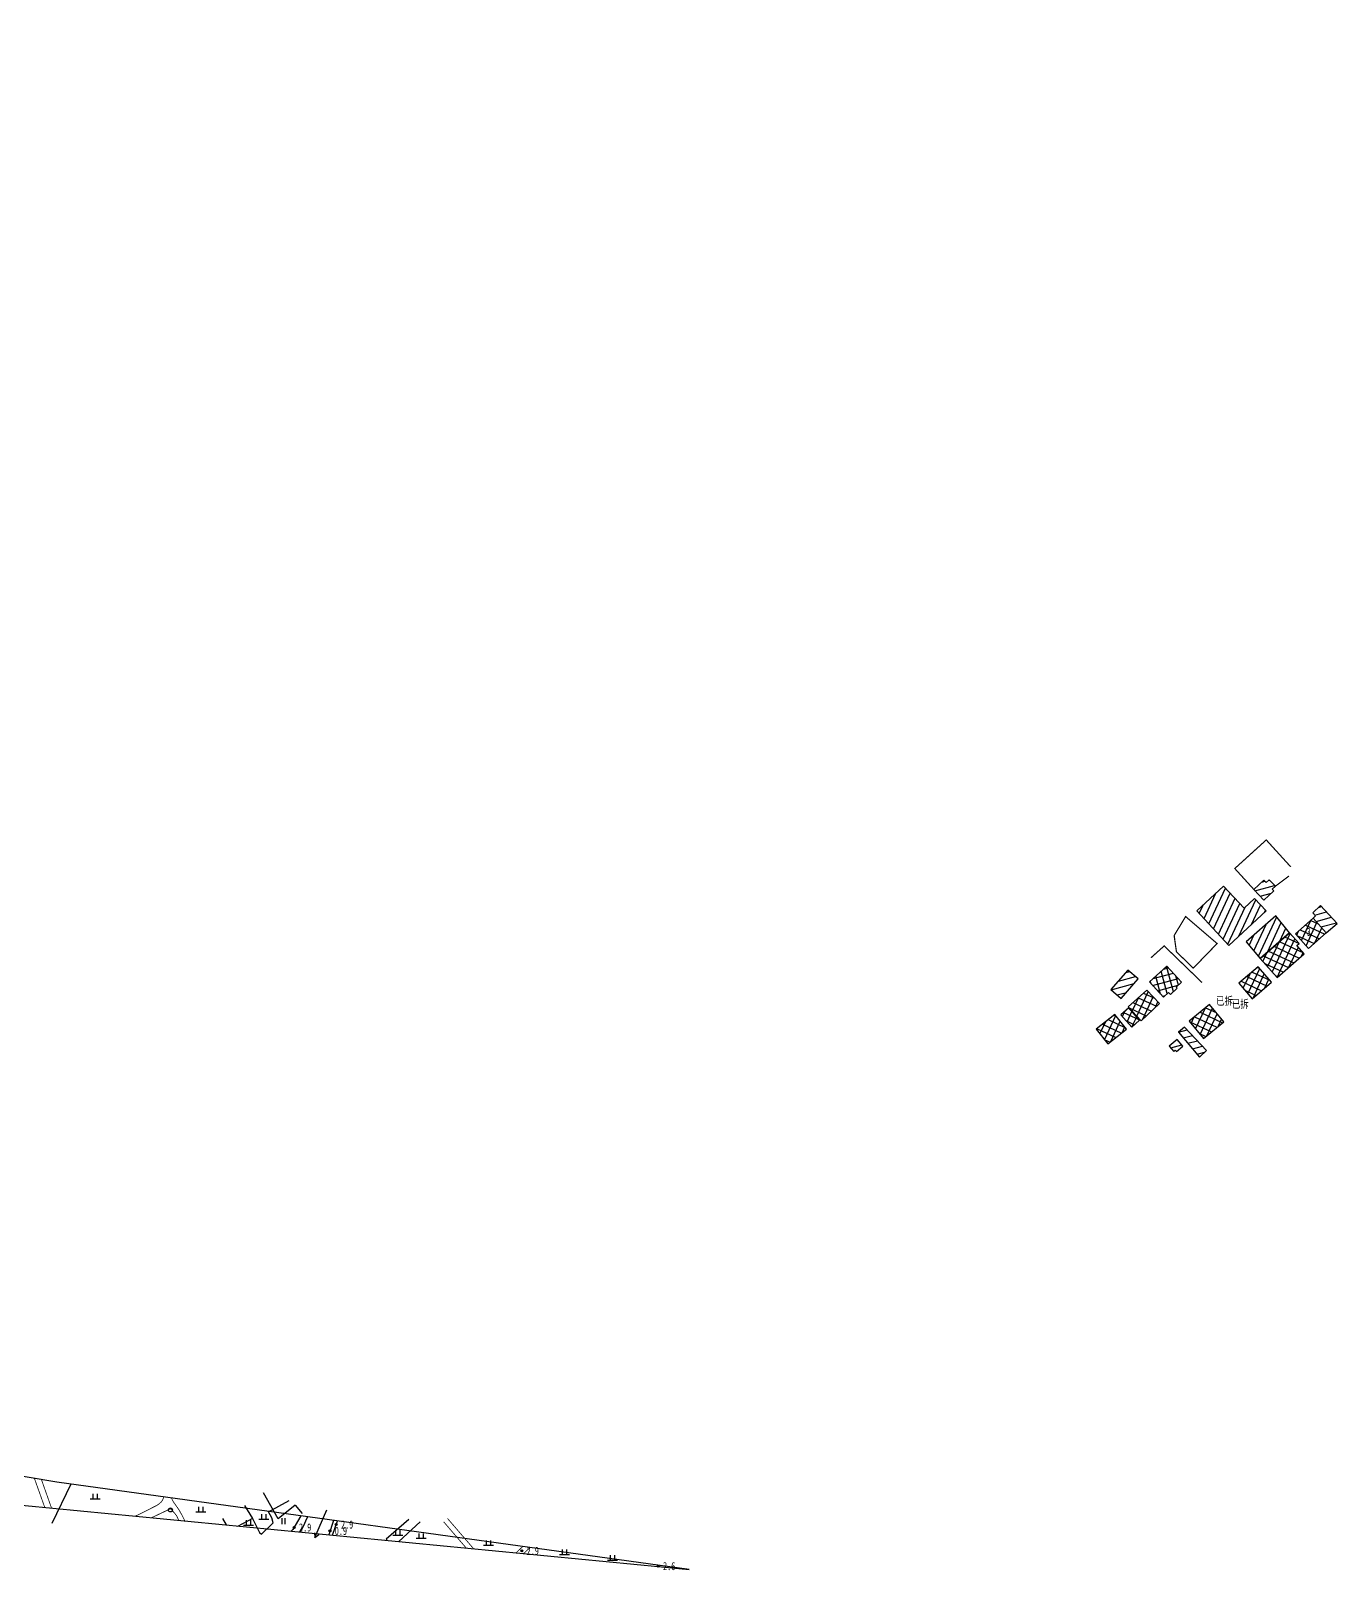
# Model space of a CAD drawing. Header units: metres. Extents: x 494039 to 619385, y 3351420 to 3402703.
# Drawn here: x 593990 to 594643, y 3392016 to 3392786 of the extents above; entities that cross this region are included whole.
import ezdxf
from ezdxf.enums import TextEntityAlignment as Align

# ---------------------------------------------------------------- set-up
doc = ezdxf.new("R2010")
doc.units = ezdxf.units.M
for name, pattern in [('2430', [0]), ('2460', [0]), ('4410a', [0]), ('8521', [0]), ('8522', [0]), ('9610', [0])]:
    doc.linetypes.add(name, pattern=pattern)
for name, color, linetype in [('210100', 130, 'Continuous'), ('261301', 141, 'Continuous'), ('310300', 8, 'Continuous'), ('310300-1', 8, 'Continuous'), ('310500', 8, 'Continuous'), ('310500-1', 8, 'Continuous'), ('380201-1', 8, '2430'), ('380203', 8, 'Continuous'), ('420500', 8, 'Continuous'), ('440100', 8, 'Continuous'), ('510301', 8, 'Continuous'), ('541200', 8, 'Continuous'), ('720100', 8, 'Continuous'), ('760201', 8, '8521'), ('760202', 8, '8522'), ('810100', 8, '9610'), ('810302', 8, 'Continuous'), ('810600', 8, 'Continuous'), ('ZJ', 8, 'Continuous'), ('范围线', 8, 'Continuous')]:
    doc.layers.add(name, color=color, linetype=linetype)
doc.styles.add('HZ', font='simsun.ttc', dxfattribs={"width": 0.8})
pattern_1 = [(15, (0, 0), (-0.8411618966, 3.1392589354), [])]
pattern_2 = [(65, (0, 0), (-2.945500308, 1.3735093507), []), (155, (0, 0), (-1.3735093507, -2.945500308), [])]

# ---------------------------------------------------------------- blocks, each defined once
blk = doc.blocks.new('gc170')
at = {"linetype": 'Continuous'}
blk.add_circle((0, 0), 0.5, dxfattribs=at)
blk = doc.blocks.new('gu')
at = {"flags": 128}
for points in [[(3.75, 0), (-3.75, 0)], [(2.71, -0.6), (3.75, 0), (3.75, 0), (2.71, 0.6)]]:
    blk.add_lwpolyline(points, dxfattribs=at)
blk = doc.blocks.new('p_point')
for radius in [0.25, 0.2, 0.15, 0.1, 0.05]:
    blk.add_circle((0, 0), radius)
blk.add_point((0, 0))
blk = doc.blocks.new('vm')
at = {"linetype": 'Continuous'}
for p, q in [((1.25, 0), (-1.25, 0)), ((-0.5, 0), (-0.5, 1.3)), ((0.5, 1.3), (0.5, 0))]:
    blk.add_line(p, q, dxfattribs=at)
blk = doc.blocks.new('ve')
at = {"color": 0, "linetype": 'Continuous'}
for p, q in [((-0.4, 1.5), (-0.4, 0)), ((0.4, 0), (0.4, 1.5))]:
    blk.add_line(p, q, dxfattribs=at)
blk = doc.blocks.new('1-3&1-4')
at = {"layer": '210100', "color": 141, "linetype": 'Continuous', "elevation": 0.8512, "flags": 128}
for points in [[(594128.3459, 3392042.6972), (594127.3683, 3392040.4675), (594126.3263, 3392038.2884), (594125.5771, 3392036.9499), (594124.9184, 3392035.9684), (594124.2697, 3392035.19)], [(594141.3038, 3392040.9097), (594138.8702, 3392033.7811)]]:
    blk.add_lwpolyline(points, dxfattribs=at)
at = {"layer": '380203', "color": 8, "linetype": '2460', "flags": 128}
blk.add_lwpolyline([(594100.803, 3392041.8144), (594104.312, 3392034.9165), (594105.2888, 3392034.0931), (594111.1277, 3392039.6485), (594110.4348, 3392042.1883), (594108.7927, 3392045.2796), (594119.1003, 3392050.8821)], dxfattribs=at)
at = {"layer": '420500', "color": 8, "linetype": 'Continuous', "const_width": 0.4, "flags": 128}
for points, elevation in [([(593991.8492, 3392061.8978), (593996.9878, 3392047.4726)], 3.5249), ([(593995.3652, 3392061.2953), (594000.3718, 3392047.1461)], 3.5249), ([(594063.9348, 3392041.0123), (594062.9701, 3392043.079), (594062.6447, 3392043.5861), (594061.996, 3392044.4128), (594059.852, 3392046.7639)], 3.3847), ([(594235.8435, 3392027.8682), (594232.5443, 3392024.7416)], 3.3927), ([(594239.4949, 3392027.3645), (594236.3088, 3392024.3784)], 3.3927)]:
    blk.add_lwpolyline(points, dxfattribs=dict(at, elevation=elevation))
for points in [[(594056.5077, 3392052.6071), (594055.9703, 3392051.3322), (594055.6202, 3392050.7301), (594055.193, 3392050.1661), (594054.2308, 3392049.2763), (594053.3229, 3392048.6488), (594052.6788, 3392048.2655), (594045.9276, 3392044.8204), (594043.6367, 3392043.6942), (594042.3472, 3392043.0955)], [(594060.3709, 3392052.0742), (594060.7654, 3392051.1258), (594061.2582, 3392050.2302), (594063.8485, 3392046.5631), (594065.5352, 3392043.6675), (594066.9584, 3392040.8406), (594067.0161, 3392040.7149)], [(594059.852, 3392046.7639), (594050.4532, 3392042.3133)]]:
    blk.add_lwpolyline(points, dxfattribs=at)
at = {"layer": '440100', "color": 8, "linetype": '4410a', "const_width": 0.4, "flags": 128}
blk.add_lwpolyline([(594196.3128, 3392040.2451), (594207.584, 3392027.1503)], dxfattribs=at)
at = {"layer": '440100', "color": 8, "linetype": 'Continuous', "const_width": 0.4, "flags": 128}
blk.add_lwpolyline([(594198.252, 3392041.9143), (594211.2658, 3392026.795)], dxfattribs=at)
at = {"layer": '541200', "color": 8, "linetype": 'Continuous'}
blk.add_line((594010.0252, 3392059.0193), (594000.5529, 3392039.4066), dxfattribs=at)
at = {"layer": '760201', "color": 8, "linetype": '8521', "flags": 128}
for points, elevation in [([(594124.9439, 3392043.1665), (594121.041, 3392036.3341), (594120.1237, 3392035.5901)], 2.7713), ([(594184.6015, 3392040.199), (594173.8975, 3392030.401)], 3.2771)]:
    blk.add_lwpolyline(points, dxfattribs=dict(at, elevation=elevation))
at = {"layer": '760202', "color": 8, "linetype": '8522', "flags": 128}
blk.add_lwpolyline([(594140.7842, 3392033.5964), (594143.2708, 3392040.6384)], dxfattribs=at)
at = {"layer": '810100', "color": 8, "linetype": '9610', "flags": 128}
for points in [[(594122.0856, 3392048.5302), (594113.6638, 3392041.6853), (594106.2477, 3392054.6409)], [(594096.7627, 3392048.4146), (594100.803, 3392041.8144), (594093.2776, 3392037.852)]]:
    blk.add_lwpolyline(points, dxfattribs=at)
for points, elevation in [([(594122.0856, 3392048.5302), (594125.563, 3392044.3921)], 3.2922), ([(594087.7585, 3392038.7133), (594086.0552, 3392041.9115)], 3.4772), ([(594178.9803, 3392041.3277), (594167.6648, 3392031.5591), (594168.2325, 3392030.9477)], 3.4203)]:
    blk.add_lwpolyline(points, dxfattribs=dict(at, elevation=elevation))
at = {"layer": '范围线', "color": 8, "flags": 128}
blk.add_lwpolyline([(580974.9971, 3398172.2884), (580158.1729, 3397748.7629), (583102.2681, 3395406.1495), (589376.9328, 3392493.3034), (594318.9563, 3392016.403), (594002.9657, 3392059.9931), (593709.5027, 3392110.274), (593489.39, 3392154.2585), (593446.55, 3392164.1073), (593184.0367, 3392224.4585), (592856.0894, 3392311.9807), (592630.9821, 3392379.424), (592345.2786, 3392474.0542), (592112.8421, 3392558.6278), (591835.9381, 3392668.5492), (591571.4074, 3392783.2499), (591303.4331, 3392909.9936), (591275.2655, 3392923.316), (591065.2798, 3393031.2284), (591019.813, 3393054.5939), (590886.2864, 3393127.1825), (590776.1303, 3393189.2284), (589711.9005, 3393302.4152), (583546.9224, 3396125.8295)], close=True, dxfattribs=at)
at = {"layer": '261301', "color": 141, "linetype": 'Continuous', "xscale": 2, "yscale": 2, "rotation": 246.8015702526021}
blk.add_blockref('gu', (594134.9631, 3392039.2782, 3.012), dxfattribs=at)
at = {"layer": '510301', "color": 8, "linetype": 'Continuous', "xscale": 2, "yscale": 2}
blk.add_blockref('gc170', (594059.8149, 3392046.1507, 3.5189), dxfattribs=at)
at = {"layer": '720100', "color": 8, "linetype": 'Continuous', "xscale": 2, "yscale": 2, "zscale": 2}
for p in [(594121.6648, 3392037.426, 2.9456), (594139.5236, 3392035.695, 0.9), (594142.6404, 3392038.853, 2.8561), (594235.3876, 3392025.7183, 2.9457), (594303.5561, 3392018.0979, 2.5684)]:
    blk.add_blockref('p_point', p, dxfattribs=at)
at = {"layer": '810302', "color": 8, "linetype": 'Continuous', "xscale": 2, "yscale": 2}
for p in [(594022.1699, 3392051.6255, 3.2205), (594074.9328, 3392045.0704, 3.4772), (594106.4121, 3392041.4596, 3.507), (594098.8458, 3392038.444, 3.4772), (594173.4888, 3392033.3816, 3.4203), (594185.1386, 3392031.855, 2.9489), (594218.782, 3392028.349, 2.9265), (594256.7826, 3392023.7359, 2.5237), (594280.7641, 3392020.9078, 2.5237)]:
    blk.add_blockref('vm', p, dxfattribs=at)
at = {"layer": '810600', "color": 8, "linetype": 'Continuous', "xscale": 2, "yscale": 2}
blk.add_blockref('ve', (594116.301, 3392039.0213, 3.5816), dxfattribs=at)
at = {"layer": '720100', "color": 8, "width": 0.75}
for s, p in [('2.9', (594124.0648, 3392037.426, 2.9456)), ('0.9', (594141.9236, 3392035.695, 0.9)), ('2.9', (594145.0404, 3392038.853, 2.8561)), ('2.9', (594237.7876, 3392025.7183, 2.9457)), ('2.6', (594305.9561, 3392018.0979, 2.5684))]:
    blk.add_text(s, height=4, dxfattribs=at).set_placement(p, align=Align.MIDDLE_LEFT)
blk = doc.blocks.new('线路地形0613')
at = {"layer": '310300'}
h = blk.add_hatch(dxfattribs=at)
h.set_pattern_fill('ANSI31', color=8, scale=26, angle=20, style=0)
h.set_pattern_definition([(65, (0, 0), (-2.945500308, 1.3735093507), [])])
h.paths.add_polyline_path([(594588.68, 3392328.37), (594607.26, 3392345.59), (594601.52, 3392351.79), (594596.31, 3392346.96), (594586.04, 3392358.03), (594572.67, 3392345.63)])
h = blk.add_hatch(dxfattribs=at)
h.set_pattern_fill('ANSI31', color=8, scale=26, angle=20, style=0)
h.set_pattern_definition([(65, (0.6568, 1.265), (-2.945500308, 1.3735093507), [])])
h.paths.add_polyline_path([(594604.33, 3392321.85), (594618.92, 3392334.73), (594612.15, 3392343.19), (594597.26, 3392330.07)])
at = {"layer": '310300-1', "linetype": 'Continuous'}
h = blk.add_hatch(dxfattribs=at)
h.set_pattern_fill('ANSI31', color=8, scale=26, angle=330, style=0)
h.set_pattern_definition(pattern_1)
h.paths.add_polyline_path([(594608.86, 3392361.2), (594607.34, 3392359.77), (594606.16, 3392361.03), (594601.14, 3392356.34), (594606.14, 3392351), (594611.15, 3392355.69), (594610.37, 3392356.52), (594611.9, 3392357.95)])
h = blk.add_hatch(dxfattribs=at)
h.set_pattern_fill('ANSI31', color=8, scale=26, angle=330, style=0)
h.set_pattern_definition(pattern_1)
h.paths.add_polyline_path([(594630.81, 3392341.91), (594637.32, 3392334.58), (594642.79, 3392339.31), (594634.37, 3392348.36), (594630.69, 3392344.59), (594632, 3392343.1)])
h = blk.add_hatch(dxfattribs=at)
h.set_pattern_fill('ANSI31', color=8, scale=26, angle=330, style=0)
h.set_pattern_definition(pattern_1)
h.paths.add_polyline_path([(594538.26, 3392316.04), (594529.75, 3392306.24), (594534.84, 3392301.82), (594543.35, 3392311.61)])
h = blk.add_hatch(dxfattribs=at)
h.set_pattern_fill('ANSI31', color=8, scale=26, angle=330, style=0)
h.set_pattern_definition(pattern_1)
h.paths.add_polyline_path([(594566.54, 3392287.55), (594563.5, 3392285.01), (594574.01, 3392272.42), (594577.47, 3392275.9)])
h = blk.add_hatch(dxfattribs=at)
h.set_pattern_fill('ANSI31', color=8, scale=26, angle=330, style=0)
h.set_pattern_definition(pattern_1)
h.paths.add_polyline_path([(594562.88, 3392281.37), (594558.91, 3392277.95), (594561.14, 3392275.35), (594561.87, 3392275.98), (594562.48, 3392275.27), (594565.73, 3392278.06)])
at = {"layer": '310500'}
h = blk.add_hatch(dxfattribs=at)
h.set_pattern_fill('ANSI37', color=8, scale=26, angle=20, style=0)
h.set_pattern_definition(pattern_2)
h.paths.add_polyline_path([(594628.51, 3392326.75), (594637.32, 3392334.58), (594630.81, 3392341.91), (594622, 3392334.09)])
h = blk.add_hatch(dxfattribs=at)
h.set_pattern_fill('ANSI37', color=8, scale=26, angle=20, style=0)
h.set_pattern_definition(pattern_2)
h.paths.add_polyline_path([(594612.8, 3392312.25), (594626.34, 3392324.2), (594622.68, 3392328.34), (594623.74, 3392329.27), (594618.92, 3392334.73), (594604.33, 3392321.85)])
h = blk.add_hatch(dxfattribs=at)
h.set_pattern_fill('ANSI37', color=8, scale=26, angle=20, style=0)
h.set_pattern_definition(pattern_2)
h.paths.add_polyline_path([(594600.36, 3392301.68), (594609.97, 3392309.93), (594603.33, 3392317.67), (594593.72, 3392309.42)])
h = blk.add_hatch(dxfattribs=at)
h.set_pattern_fill('ANSI37', color=8, scale=26, angle=20, style=0)
h.set_pattern_definition(pattern_2)
h.paths.add_polyline_path([(594544.86, 3392290.72), (594553.95, 3392299.33), (594547.7, 3392305.93), (594538.3, 3392297.64)])
h = blk.add_hatch(dxfattribs=at)
h.set_pattern_fill('ANSI37', color=8, scale=26, angle=20, style=0)
h.set_pattern_definition(pattern_2)
h.paths.add_polyline_path([(594540.16, 3392287.54), (594544.07, 3392291.02), (594538.6, 3392297.17), (594534.69, 3392293.69)])
h = blk.add_hatch(dxfattribs=at)
h.set_pattern_fill('ANSI37', color=8, scale=26, angle=20, style=0)
h.set_pattern_definition(pattern_2)
h.paths.add_polyline_path([(594576.02, 3392281.86), (594586.07, 3392290.24), (594578.92, 3392298.81), (594568.87, 3392290.43)])
h = blk.add_hatch(dxfattribs=at)
h.set_pattern_fill('ANSI37', color=8, scale=26, angle=20, style=0)
h.set_pattern_definition(pattern_2)
h.paths.add_polyline_path([(594528.15, 3392279.12), (594537.55, 3392286.45), (594531.73, 3392293.9), (594522.34, 3392286.56)])
at = {"layer": '310500-1', "linetype": 'Continuous'}
h = blk.add_hatch(dxfattribs=at)
h.set_pattern_fill('ANSI37', color=8, scale=26, angle=330, style=0)
h.set_pattern_definition([(15, (0, 0), (-0.8411618966, 3.1392589354), []), (105, (0, 0), (-3.1392589354, -0.8411618966), [])])
h.paths.add_polyline_path([(594557.67, 3392318.06), (594548.99, 3392310.08), (594555.94, 3392302.53), (594558.47, 3392304.85), (594559.45, 3392303.79), (594562.89, 3392306.95), (594562.36, 3392307.52), (594565.07, 3392310.02)])
at = {"layer": '310300', "color": 8, "flags": 128}
for points, elevation in [([(594588.68, 3392328.37), (594607.26, 3392345.59), (594601.52, 3392351.79), (594596.31, 3392346.96), (594586.04, 3392358.03), (594572.67, 3392345.63), (594588.68, 3392328.37)], 7.02), ([(594604.33, 3392321.85), (594618.92, 3392334.73), (594612.15, 3392343.19), (594597.26, 3392330.07), (594604.33, 3392321.85)], 15.19)]:
    blk.add_lwpolyline(points, dxfattribs=dict(at, elevation=elevation))
at = {"layer": '310300-1', "color": 8, "flags": 128}
for points, elevation in [([(594608.86, 3392361.2), (594607.34, 3392359.77), (594606.16, 3392361.03), (594601.14, 3392356.34), (594606.14, 3392351), (594611.15, 3392355.69), (594610.37, 3392356.52), (594611.9, 3392357.95), (594608.86, 3392361.2)], 6.11), ([(594630.81, 3392341.91), (594637.32, 3392334.58), (594642.79, 3392339.31), (594634.37, 3392348.36), (594630.69, 3392344.59), (594632, 3392343.1), (594630.81, 3392341.91)], 7.51), ([(594538.26, 3392316.04), (594529.75, 3392306.24), (594534.84, 3392301.82), (594543.35, 3392311.61), (594538.26, 3392316.04)], 6.99), ([(594566.54, 3392287.55), (594563.5, 3392285.01), (594574.01, 3392272.42), (594577.47, 3392275.9), (594566.54, 3392287.55)], 6.34), ([(594562.88, 3392281.37), (594558.91, 3392277.95), (594561.14, 3392275.35), (594561.87, 3392275.98), (594562.48, 3392275.27), (594565.73, 3392278.06), (594562.88, 3392281.37)], 5.93)]:
    blk.add_lwpolyline(points, dxfattribs=dict(at, elevation=elevation))
at = {"layer": '310500', "color": 8, "flags": 128}
for points, elevation in [([(594628.51, 3392326.75), (594637.32, 3392334.58), (594630.81, 3392341.91), (594622, 3392334.09), (594628.51, 3392326.75)], 15.19), ([(594612.8, 3392312.25), (594626.34, 3392324.2), (594622.68, 3392328.34), (594623.74, 3392329.27), (594618.92, 3392334.73), (594604.33, 3392321.85), (594612.8, 3392312.25)], 15.19), ([(594600.36, 3392301.68), (594609.97, 3392309.93), (594603.33, 3392317.67), (594593.72, 3392309.42), (594600.36, 3392301.68)], 14.76), ([(594544.86, 3392290.72), (594553.95, 3392299.33), (594547.7, 3392305.93), (594538.3, 3392297.64), (594544.86, 3392290.72)], 15.19), ([(594540.16, 3392287.54), (594544.07, 3392291.02), (594538.6, 3392297.17), (594534.69, 3392293.69), (594540.16, 3392287.54)], 11.96), ([(594576.02, 3392281.86), (594586.07, 3392290.24), (594578.92, 3392298.81), (594568.87, 3392290.43), (594576.02, 3392281.86)], 14.76), ([(594528.15, 3392279.12), (594537.55, 3392286.45), (594531.73, 3392293.9), (594522.34, 3392286.56), (594528.15, 3392279.12)], 11.75)]:
    blk.add_lwpolyline(points, dxfattribs=dict(at, elevation=elevation))
at = {"layer": '310500-1', "color": 8, "elevation": 14.89, "flags": 128}
blk.add_lwpolyline([(594557.67, 3392318.06), (594548.99, 3392310.08), (594555.94, 3392302.53), (594558.47, 3392304.85), (594559.45, 3392303.79), (594562.89, 3392306.95), (594562.36, 3392307.52), (594565.07, 3392310.02), (594557.67, 3392318.06)], dxfattribs=at)
at = {"layer": '380201-1', "color": 8, "const_width": 0.6, "flags": 128}
for points, elevation in [([(594619.59, 3392367.62), (594607.34, 3392381.08), (594591.62, 3392366.8), (594601.14, 3392356.34)], 5.1), ([(594611.9, 3392357.95), (594618.7, 3392363.06)], 5.48), ([(594567.06, 3392342.79), (594561.32, 3392333.3), (594562.47, 3392325.16), (594570.89, 3392317.01), (594582.79, 3392329.29), (594567.06, 3392342.79)], 5.92), ([(594575.24, 3392309.82), (594556.34, 3392328.11), (594549.74, 3392322.18)], 4.23)]:
    blk.add_lwpolyline(points, dxfattribs=dict(at, elevation=elevation))
at = {"color": 8, "width": 0.75}
blk.add_text('3', height=4, dxfattribs=at).set_placement((594627.59, 3392333.11))
at = {"layer": 'ZJ', "color": 8, "linetype": 'Continuous', "style": 'HZ', "width": 0.75}
for p in [(594586.55, 3392300.74), (594594.38, 3392299.21)]:
    blk.add_text('已拆', height=4, dxfattribs=at).set_placement(p, align=Align.MIDDLE)

msp = doc.modelspace()

# ---------------------------------------------------------------- block references
for name in ['线路地形0613', '1-3&1-4']:
    msp.add_blockref(name, (0, 0))

doc.saveas('drawing.dxf')
